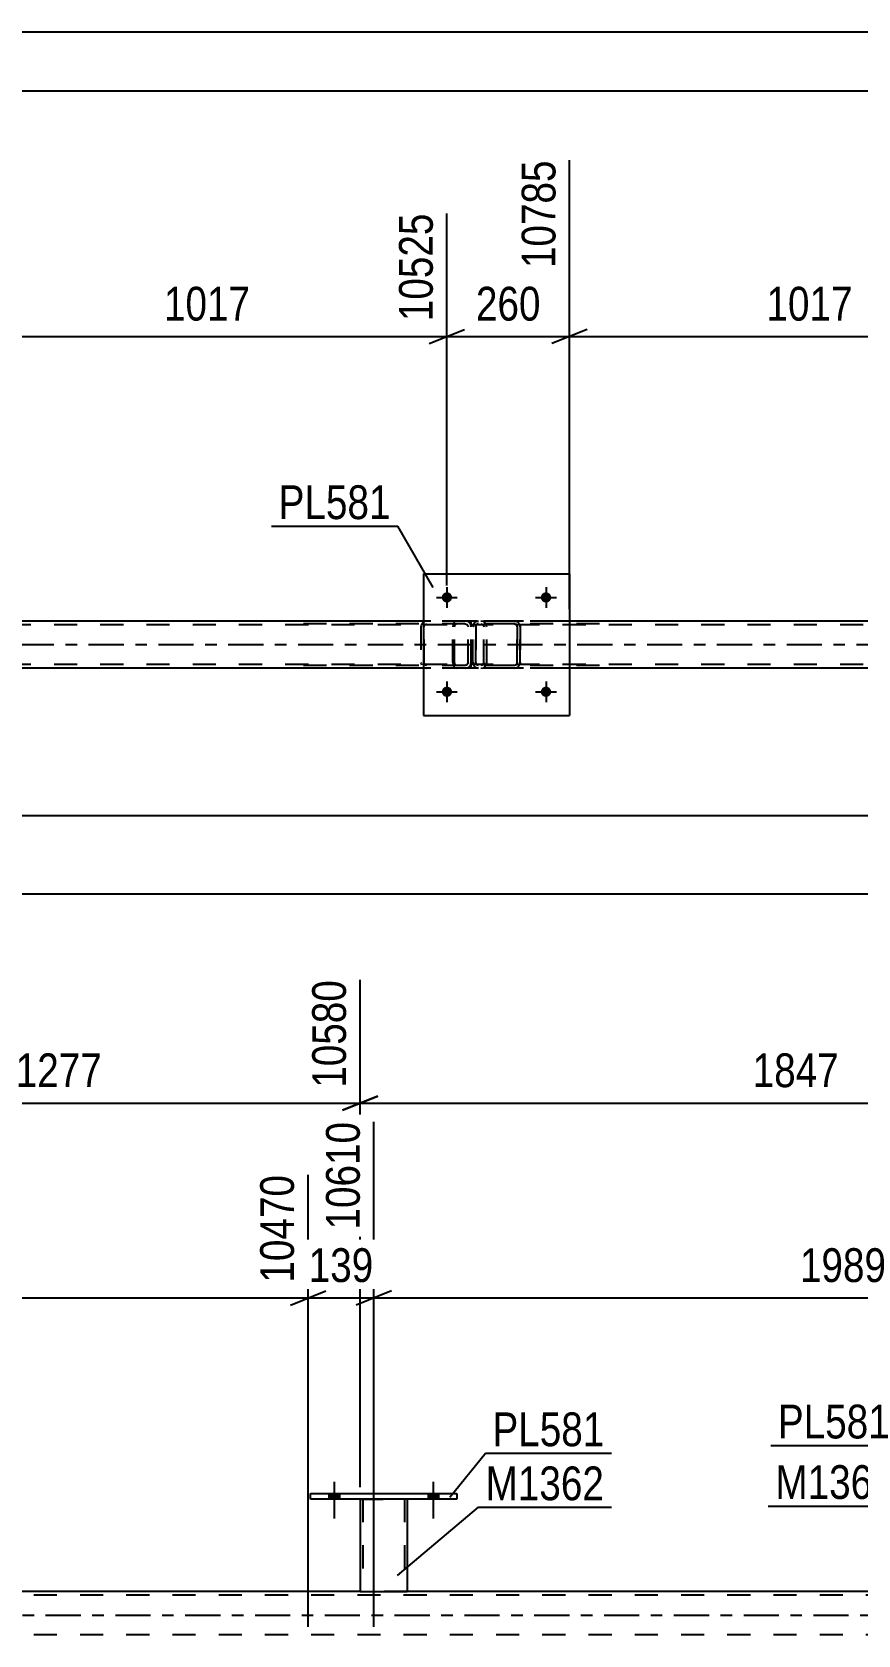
# Model space of a CAD drawing. Header units: millimetres. Extents: x 0 to 841, y 0 to 594.
# Drawn here: x 499 to 569, y 458.1 to 594 of the extents above; entities that cross this region are included whole.
import ezdxf

# ---------------------------------------------------------------- set-up
doc = ezdxf.new("R2010")
doc.units = ezdxf.units.MM
doc.linetypes.add('DXK_LINE_DOT2', pattern=[3.9198, 1.9599, -1.9599])
doc.linetypes.add('DXK_LINE_DOT3', pattern=[5.9187, 2.979, -0.9799, 0.9799, -0.9799])
doc.styles.add('Arial Narrow', font='ARIALN.TTF', dxfattribs={"height": 0.2})

# ---------------------------------------------------------------- blocks, each defined once
blk = doc.blocks.new('Unknown-318895283-1133')
at = {"color": 5, "linetype": 'Continuous'}
for p, q in [((841, 594), (0, 594)), ((836, 589), (5, 589))]:
    blk.add_line(p, q, dxfattribs=at)
blk = doc.blocks.new('Part-318895283-5303 - 5298')
at = {"color": 7, "linetype": 'DXK_LINE_DOT2'}
for p, q in [((534.67, 543.77), (534.65, 543.59)), ((534.65, 540.55), (534.65, 543.59)), ((534.73, 543.93), (534.67, 543.77)), ((534.82, 544.03), (534.73, 543.93)), ((534.78, 543.59), (534.8, 543.68)), ((534.78, 540.55), (534.78, 543.59)), ((534.8, 543.68), (534.82, 543.76)), ((534.92, 544.07), (534.82, 544.03)), ((534.82, 543.76), (534.87, 543.81)), ((534.87, 543.81), (534.92, 543.83)), ((547.08, 544.07), (534.92, 544.07)), ((547.08, 543.83), (534.92, 543.83)), ((536.2, 543.83), (536.2, 544.07)), ((537.2, 544.03), (537.01, 544.07)), ((537.01, 543.83), (537.11, 543.81)), ((537.11, 543.81), (537.19, 543.76)), ((537.19, 543.76), (537.24, 543.68)), ((537.24, 543.68), (537.26, 543.59)), ((537.26, 540.55), (537.26, 543.59)), ((537.51, 543.59), (537.48, 543.77)), ((537.51, 540.55), (537.51, 543.59)), ((534.65, 540.55), (534.67, 540.36)), ((534.67, 540.36), (534.73, 540.21)), ((534.73, 540.21), (534.82, 540.1)), ((534.8, 540.46), (534.78, 540.55)), ((534.82, 540.38), (534.8, 540.46)), ((534.87, 540.33), (534.82, 540.38)), ((534.82, 540.1), (534.92, 540.07)), ((534.92, 540.31), (534.87, 540.33)), ((547.08, 540.31), (534.92, 540.31)), ((547.08, 540.07), (534.92, 540.07)), ((536.2, 540.07), (536.2, 540.31)), ((537.11, 540.33), (537.01, 540.31)), ((537.01, 540.07), (537.2, 540.1)), ((537.19, 540.38), (537.11, 540.33)), ((537.24, 540.46), (537.19, 540.38)), ((537.26, 540.55), (537.24, 540.46)), ((537.48, 540.36), (537.51, 540.55))]:
    blk.add_line(p, q, dxfattribs=at)
for centre, start, end in [((537.03, 543.57), 23.8494, 68.8059), ((537.03, 540.56), 291.1941, 336.1506)]:
    blk.add_arc(centre, 0.492, start, end, dxfattribs=at)
blk = doc.blocks.new('Part-318895283-5306 - 5298')
at = {"color": 7, "linetype": 'DXK_LINE_DOT2'}
for p, q in [((535.69, 544.07), (520.7, 544.07)), ((535.69, 543.83), (520.7, 543.83)), ((531.96, 543.67), (531.94, 543.59)), ((531.94, 543.59), (531.94, 540.55)), ((531.98, 543.77), (531.96, 543.67)), ((532.2, 543.59), (532.21, 543.68)), ((532.2, 540.55), (532.2, 543.59)), ((532.21, 543.68), (532.27, 543.76)), ((532.45, 544.07), (532.25, 544.03)), ((532.27, 543.76), (532.35, 543.81)), ((532.35, 543.81), (532.45, 543.83)), ((535.88, 544.03), (535.69, 544.07)), ((535.69, 543.83), (535.78, 543.81)), ((535.78, 543.81), (535.87, 543.76)), ((535.87, 543.76), (535.92, 543.68)), ((535.92, 543.68), (535.94, 543.59)), ((535.94, 540.55), (535.94, 543.59)), ((536.2, 543.59), (536.16, 543.77)), ((536.2, 540.55), (536.2, 543.59)), ((535.69, 540.31), (520.7, 540.31)), ((535.69, 540.07), (520.7, 540.07)), ((531.94, 540.55), (531.96, 540.46)), ((531.96, 540.46), (531.98, 540.36)), ((532.21, 540.46), (532.2, 540.55)), ((532.27, 540.38), (532.21, 540.46)), ((532.25, 540.1), (532.45, 540.07)), ((532.35, 540.33), (532.27, 540.38)), ((532.45, 540.31), (532.35, 540.33)), ((535.78, 540.33), (535.69, 540.31)), ((535.69, 540.07), (535.88, 540.1)), ((535.87, 540.38), (535.78, 540.33)), ((535.92, 540.46), (535.87, 540.38)), ((535.94, 540.55), (535.92, 540.46)), ((536.16, 540.36), (536.2, 540.55))]:
    blk.add_line(p, q, dxfattribs=at)
for centre, start, end in [((532.43, 543.57), 110.7582, 155.68), ((535.71, 543.57), 24.32, 69.2418), ((535.71, 540.57), 290.7582, 335.68)]:
    blk.add_arc(centre, 0.496, start, end, dxfattribs=at)
blk = doc.blocks.new('Part-318895283-5328 - 5298')
at = {"color": 7, "linetype": 'DXK_LINE_DOT2'}
for p, q in [((536.34, 543.59), (536.38, 543.77)), ((536.38, 543.77), (536.34, 543.59)), ((536.34, 540.55), (536.34, 543.59)), ((536.34, 543.59), (536.34, 543.59)), ((536.34, 540.55), (536.34, 543.59)), ((536.58, 543.59), (536.6, 543.68)), ((536.6, 543.68), (536.58, 543.59)), ((536.58, 540.55), (536.58, 543.59)), ((536.58, 543.59), (536.58, 543.59)), ((536.58, 543.59), (536.58, 540.55)), ((536.6, 543.68), (536.65, 543.76)), ((536.65, 543.76), (536.6, 543.68)), ((536.64, 544.03), (536.82, 544.07)), ((536.82, 544.07), (536.64, 544.03)), ((536.65, 543.76), (536.73, 543.81)), ((536.73, 543.81), (536.65, 543.76)), ((536.82, 543.83), (536.73, 543.81)), ((539.86, 544.07), (536.82, 544.07)), ((539.86, 543.83), (536.82, 543.83)), ((539.86, 544.07), (540.05, 544.03)), ((540.05, 544.03), (539.86, 544.07)), ((539.86, 543.83), (539.95, 543.81)), ((539.95, 543.81), (540.03, 543.76)), ((540.03, 543.76), (539.95, 543.81)), ((540.03, 543.76), (540.08, 543.68)), ((540.08, 543.68), (540.03, 543.76)), ((540.08, 543.68), (540.1, 543.59)), ((540.1, 543.59), (540.08, 543.68)), ((540.1, 540.55), (540.1, 543.59)), ((540.1, 543.59), (540.1, 543.59)), ((540.1, 543.59), (540.1, 540.55)), ((540.31, 543.77), (540.34, 543.59)), ((540.34, 543.59), (540.31, 543.77)), ((540.34, 540.55), (540.34, 543.59)), ((540.34, 543.59), (540.34, 543.59)), ((540.34, 543.59), (540.34, 540.55)), ((536.34, 540.55), (536.34, 540.55)), ((536.38, 540.36), (536.34, 540.55)), ((536.34, 540.55), (536.38, 540.36)), ((536.58, 540.55), (536.58, 540.55)), ((536.6, 540.45), (536.58, 540.55)), ((536.58, 540.55), (536.6, 540.45)), ((536.65, 540.38), (536.6, 540.45)), ((536.6, 540.45), (536.65, 540.38)), ((536.82, 540.07), (536.64, 540.1)), ((536.64, 540.1), (536.82, 540.07)), ((536.73, 540.32), (536.65, 540.38)), ((536.65, 540.38), (536.73, 540.32)), ((536.82, 540.31), (536.73, 540.32)), ((539.86, 540.31), (536.82, 540.31)), ((539.86, 540.07), (536.82, 540.07)), ((539.95, 540.32), (539.86, 540.31)), ((540.05, 540.1), (539.86, 540.07)), ((539.86, 540.07), (540.05, 540.1)), ((540.03, 540.38), (539.95, 540.32)), ((539.95, 540.32), (540.03, 540.38)), ((540.08, 540.45), (540.03, 540.38)), ((540.03, 540.38), (540.08, 540.45)), ((540.1, 540.55), (540.08, 540.45)), ((540.08, 540.45), (540.1, 540.55)), ((540.1, 540.55), (540.1, 540.55)), ((540.34, 540.55), (540.31, 540.36)), ((540.31, 540.36), (540.34, 540.55)), ((540.34, 540.55), (540.34, 540.55))]:
    blk.add_line(p, q, dxfattribs=at)
at = {"color": 7, "linetype": 'DXK_LINE_DOT3'}
blk.add_line((538.34, 542.07), (538.34, 542.07), dxfattribs=at)
at = {"color": 7, "linetype": 'DXK_LINE_DOT2'}
for centre, start, end in [((536.82, 543.59), 112.5, 157.5), ((536.82, 543.59), 112.5, 157.5), ((539.86, 543.59), 22.5, 67.5), ((539.86, 543.59), 22.5, 67.5), ((536.82, 540.55), 202.5, 247.5), ((536.82, 540.55), 202.5, 247.5), ((539.86, 540.55), 292.5, 337.5), ((539.86, 540.55), 292.5, 337.5)]:
    blk.add_arc(centre, 0.48, start, end, dxfattribs=at)
blk = doc.blocks.new('Part-318895283-5401 - 5298')
at = {"color": 2, "linetype": 'Continuous'}
for p, q in [((532.14, 548.07), (532.14, 536.07)), ((532.14, 548.07), (544.54, 548.07)), ((544.54, 548.07), (544.54, 536.07)), ((532.14, 536.07), (544.54, 536.07))]:
    blk.add_line(p, q, dxfattribs=at)
blk = doc.blocks.new('Bolt-318895283-5469 - 5298')
at = {"linetype": 'Continuous'}
for points in [[(534.58, 546.07, -1), (533.7, 546.07, -1)], [(542.98, 546.07, -1), (542.1, 546.07, -1)]]:
    blk.add_hatch(color=1, dxfattribs=at).paths.add_polyline_path(points)
at = {"color": 1, "linetype": 'Continuous'}
for p, q in [((534.14, 546.95), (534.14, 545.19)), ((542.54, 546.95), (542.54, 545.19)), ((533.26, 546.07), (535.02, 546.07)), ((541.66, 546.07), (543.42, 546.07))]:
    blk.add_line(p, q, dxfattribs=at)
blk = doc.blocks.new('Bolt-318895283-5470 - 5298')
at = {"linetype": 'Continuous'}
for points in [[(534.58, 538.07, -1), (533.7, 538.07, -1)], [(542.98, 538.07, -1), (542.1, 538.07, -1)]]:
    blk.add_hatch(color=1, dxfattribs=at).paths.add_polyline_path(points)
at = {"color": 1, "linetype": 'Continuous'}
for p, q in [((534.14, 538.95), (534.14, 537.19)), ((542.54, 538.95), (542.54, 537.19)), ((533.26, 538.07), (535.02, 538.07)), ((541.66, 538.07), (543.42, 538.07))]:
    blk.add_line(p, q, dxfattribs=at)
blk = doc.blocks.new('Part-318895283-5517 - 5298')
at = {"color": 7, "linetype": 'DXK_LINE_DOT2'}
for p, q in [((714.46, 543.75), (113.13, 543.75)), ((544.54, 544.07), (532.14, 544.07)), ((714.46, 540.39), (113.13, 540.39)), ((544.54, 540.07), (532.14, 540.07))]:
    blk.add_line(p, q, dxfattribs=at)
at = {"color": 2, "linetype": 'Continuous'}
for p, q in [((532.14, 544.07), (493.46, 544.07)), ((583.22, 544.07), (544.54, 544.07)), ((532.14, 540.07), (493.46, 540.07)), ((583.22, 540.07), (544.54, 540.07))]:
    blk.add_line(p, q, dxfattribs=at)
at = {"color": 7, "linetype": 'DXK_LINE_DOT3'}
blk.add_line((113.13, 542.07), (714.46, 542.07), dxfattribs=at)
blk = doc.blocks.new('Part-318895283-3633 - 3524')
at = {"color": 7, "linetype": 'DXK_LINE_DOT2'}
for p, q in [((704.9, 461.47), (103.56, 461.47)), ((530.78, 461.79), (526.78, 461.79)), ((704.9, 458.11), (103.56, 458.11))]:
    blk.add_line(p, q, dxfattribs=at)
at = {"color": 2, "linetype": 'Continuous'}
for p, q in [((526.78, 461.79), (479.7, 461.79)), ((577.86, 461.79), (530.78, 461.79))]:
    blk.add_line(p, q, dxfattribs=at)
at = {"color": 7, "linetype": 'DXK_LINE_DOT3'}
blk.add_line((103.56, 459.79), (704.9, 459.79), dxfattribs=at)
blk = doc.blocks.new('Bolt-318895283-3830 - 3524')
at = {"linetype": 'Continuous'}
for points in [[(524.14, 469.62), (525.02, 469.62), (525.02, 470.1), (524.14, 470.1)], [(532.54, 469.62), (533.42, 469.62), (533.42, 470.1), (532.54, 470.1)]]:
    blk.add_hatch(color=1, dxfattribs=at).paths.add_polyline_path(points)
at = {"color": 1, "linetype": 'Continuous'}
for p, q in [((524.58, 471.1), (524.58, 467.98)), ((532.98, 471.1), (532.98, 467.98)), ((524.14, 470.1), (524.14, 469.62)), ((525.02, 470.1), (525.02, 469.62)), ((532.54, 470.1), (532.54, 469.62)), ((533.42, 470.1), (533.42, 469.62))]:
    blk.add_line(p, q, dxfattribs=at)
blk = doc.blocks.new('Bolt-318895283-3831 - 3524')
at = {"linetype": 'Continuous'}
for points in [[(524.14, 469.62), (525.02, 469.62), (525.02, 470.1), (524.14, 470.1)], [(532.54, 469.62), (533.42, 469.62), (533.42, 470.1), (532.54, 470.1)]]:
    blk.add_hatch(color=1, dxfattribs=at).paths.add_polyline_path(points)
at = {"color": 1, "linetype": 'Continuous'}
for p, q in [((524.58, 471.1), (524.58, 467.98)), ((532.98, 471.1), (532.98, 467.98)), ((524.14, 470.1), (524.14, 469.62)), ((525.02, 470.1), (525.02, 469.62)), ((532.54, 470.1), (532.54, 469.62)), ((533.42, 470.1), (533.42, 469.62))]:
    blk.add_line(p, q, dxfattribs=at)
blk = doc.blocks.new('Part-318895283-3920 - 3524')
at = {"color": 7, "linetype": 'DXK_LINE_DOT2'}
for p, q in [((526.78, 469.63), (530.78, 469.63)), ((526.78, 469.62), (526.78, 469.63)), ((526.78, 469.63), (526.78, 469.62)), ((527.02, 469.63), (527.02, 461.79)), ((530.54, 469.63), (530.54, 461.79)), ((530.78, 469.63), (530.78, 469.62)), ((530.78, 469.62), (530.78, 469.63)), ((530.48, 461.79), (530.52, 461.79)), ((530.48, 461.79), (530.52, 461.79)), ((530.52, 461.79), (530.54, 461.79)), ((530.52, 461.79), (530.54, 461.79))]:
    blk.add_line(p, q, dxfattribs=at)
at = {"color": 2, "linetype": 'Continuous'}
for p, q in [((526.78, 469.62), (526.78, 461.79)), ((530.78, 469.62), (530.78, 461.79)), ((526.78, 461.79), (530.78, 461.79))]:
    blk.add_line(p, q, dxfattribs=at)
blk = doc.blocks.new('Part-318895283-3925 - 3524')
at = {"color": 2, "linetype": 'Continuous'}
for p, q in [((522.58, 470.1), (534.98, 470.1)), ((522.58, 469.62), (522.58, 470.1)), ((534.98, 469.62), (522.58, 469.62)), ((534.98, 470.1), (534.98, 469.62))]:
    blk.add_line(p, q, dxfattribs=at)
blk = doc.blocks.new('StraightDimension-318895283-5635 - 5298')
at = {"color": 7, "linetype": 'Continuous'}
blk.add_line((112.49, 520.95), (752.22, 520.95), dxfattribs=at)
blk = doc.blocks.new('StraightDimension-318895283-5827 - 5298')
at = {"color": 7, "linetype": 'Continuous'}
for p, q in [((544.54, 545.07), (544.54, 583.13)), ((585.22, 547.07), (585.22, 578.63)), ((546.04, 568.79), (543.04, 567.59)), ((544.54, 568.19), (585.22, 568.19)), ((583.72, 567.59), (586.72, 568.79))]:
    blk.add_line(p, q, dxfattribs=at)
at = {"color": 0}
blk.add_wipeout([(569.14, 568.94), (569.14, 573.14), (560.63, 573.14), (560.63, 568.94)], dxfattribs=at)
at = {"color": 3, "style": 'Arial Narrow'}
blk.add_text('1017', height=2.863, dxfattribs=at).set_placement((561.23, 569.54))
at = {"color": 0, "linetype": 'Continuous'}
blk.add_wipeout([(584.62, 579.23), (580.42, 579.23), (580.42, 568.89), (584.62, 568.89)], dxfattribs=at)
at = {"color": 3, "linetype": 'Continuous', "style": 'Arial Narrow'}
blk.add_text('11802', height=2.863, rotation=90.0002, dxfattribs=at).set_placement((584.02, 569.49))
blk = doc.blocks.new('StraightDimension-318895283-5847 - 5298')
at = {"color": 7, "linetype": 'Continuous'}
for p, q in [((544.54, 545.07), (544.54, 583.13)), ((534.14, 547.07), (534.14, 578.63)), ((532.64, 567.59), (535.64, 568.79)), ((534.14, 568.19), (544.54, 568.19)), ((546.04, 568.79), (543.04, 567.59))]:
    blk.add_line(p, q, dxfattribs=at)
at = {"color": 0}
blk.add_wipeout([(542.68, 568.94), (542.68, 573.14), (536, 573.14), (536, 568.94)], dxfattribs=at)
at = {"color": 3, "style": 'Arial Narrow'}
blk.add_text('260', height=2.863, dxfattribs=at).set_placement((536.6, 569.54))
at = {"color": 0, "linetype": 'Continuous'}
blk.add_wipeout([(543.94, 583.73), (539.74, 583.73), (539.74, 573.39), (543.94, 573.39)], dxfattribs=at)
at = {"color": 3, "linetype": 'Continuous', "style": 'Arial Narrow'}
blk.add_text('10785', height=2.863, rotation=90.0002, dxfattribs=at).set_placement((543.34, 573.99))
blk = doc.blocks.new('StraightDimension-318895283-5867 - 5298')
at = {"color": 7, "linetype": 'Continuous'}
for p, q in [((493.46, 545.07), (493.46, 581.3)), ((534.14, 547.07), (534.14, 578.63)), ((494.96, 568.79), (491.96, 567.59)), ((493.46, 568.19), (534.14, 568.19)), ((532.64, 567.59), (535.64, 568.79))]:
    blk.add_line(p, q, dxfattribs=at)
at = {"color": 0}
blk.add_wipeout([(518.06, 568.94), (518.06, 573.14), (509.55, 573.14), (509.55, 568.94)], dxfattribs=at)
at = {"color": 3, "style": 'Arial Narrow'}
blk.add_text('1017', height=2.863, dxfattribs=at).set_placement((510.15, 569.54))
at = {"color": 0, "linetype": 'Continuous'}
blk.add_wipeout([(533.54, 579.23), (529.34, 579.23), (529.34, 568.89), (533.54, 568.89)], dxfattribs=at)
at = {"color": 3, "linetype": 'Continuous', "style": 'Arial Narrow'}
blk.add_text('10525', height=2.863, rotation=90.0002, dxfattribs=at).set_placement((532.94, 569.49))
blk = doc.blocks.new('StraightDimension-318895283-6279 - 5298')
at = {"color": 7, "linetype": 'Continuous'}
blk.add_line((113.13, 527.59), (751.58, 527.59), dxfattribs=at)
blk = doc.blocks.new('StraightDimension-318895283-11024 - 3524')
at = {"color": 7, "linetype": 'Continuous'}
for p, q in [((442.81, 458.79), (442.81, 499.79)), ((522.37, 458.79), (522.37, 497.12)), ((444.31, 487.28), (441.31, 486.08)), ((442.81, 486.68), (522.37, 486.68)), ((520.87, 486.08), (523.87, 487.28))]:
    blk.add_line(p, q, dxfattribs=at)
at = {"color": 0}
blk.add_wipeout([(486.85, 487.43), (486.85, 491.63), (478.34, 491.63), (478.34, 487.43)], dxfattribs=at)
at = {"color": 3, "style": 'Arial Narrow'}
blk.add_text('1989', height=2.863, dxfattribs=at).set_placement((478.94, 488.03))
at = {"color": 0, "linetype": 'Continuous'}
blk.add_wipeout([(521.77, 497.72), (517.57, 497.72), (517.57, 487.38), (521.77, 487.38)], dxfattribs=at)
at = {"color": 3, "linetype": 'Continuous', "style": 'Arial Narrow'}
blk.add_text('10470', height=2.863, rotation=90.0002, dxfattribs=at).set_placement((521.17, 487.98))
blk = doc.blocks.new('StraightDimension-318895283-4927 - 3524')
at = {"color": 7, "linetype": 'Continuous'}
for p, q in [((526.78, 470.63), (526.78, 513.64)), ((600.65, 470.64), (600.65, 513.64)), ((528.28, 503.8), (525.28, 502.6)), ((526.78, 503.2), (600.65, 503.2)), ((599.15, 502.6), (602.15, 503.8))]:
    blk.add_line(p, q, dxfattribs=at)
at = {"color": 0}
blk.add_wipeout([(567.97, 503.95), (567.97, 508.15), (559.46, 508.15), (559.46, 503.95)], dxfattribs=at)
at = {"color": 3, "style": 'Arial Narrow'}
blk.add_text('1847', height=2.863, dxfattribs=at).set_placement((560.06, 504.55))
at = {"color": 0, "linetype": 'Continuous'}
blk.add_wipeout([(600.05, 514.24), (595.85, 514.24), (595.85, 503.9), (600.05, 503.9)], dxfattribs=at)
at = {"color": 3, "linetype": 'Continuous', "style": 'Arial Narrow'}
blk.add_text('12427', height=2.863, rotation=90.0002, dxfattribs=at).set_placement((599.45, 504.5))
blk = doc.blocks.new('StraightDimension-318895283-4917 - 3524')
at = {"color": 7, "linetype": 'Continuous'}
for p, q in [((526.78, 470.63), (526.78, 513.64)), ((475.7, 470.63), (475.7, 511.82)), ((477.2, 503.8), (474.2, 502.6)), ((475.7, 503.2), (526.78, 503.2)), ((525.28, 502.6), (528.28, 503.8))]:
    blk.add_line(p, q, dxfattribs=at)
at = {"color": 0}
blk.add_wipeout([(505.49, 503.95), (505.49, 508.15), (496.98, 508.15), (496.98, 503.95)], dxfattribs=at)
at = {"color": 3, "style": 'Arial Narrow'}
blk.add_text('1277', height=2.863, dxfattribs=at).set_placement((497.58, 504.55))
at = {"color": 0, "linetype": 'Continuous'}
blk.add_wipeout([(526.18, 514.24), (521.98, 514.24), (521.98, 503.9), (526.18, 503.9)], dxfattribs=at)
at = {"color": 3, "linetype": 'Continuous', "style": 'Arial Narrow'}
blk.add_text('10580', height=2.863, rotation=90.0002, dxfattribs=at).set_placement((525.58, 504.5))
blk = doc.blocks.new('StraightDimension-318895283-11022 - 3524')
at = {"color": 7, "linetype": 'Continuous'}
for p, q in [((527.95, 458.79), (527.95, 501.62)), ((607.51, 458.79), (607.51, 497.12)), ((529.45, 487.28), (526.45, 486.08)), ((527.95, 486.68), (607.51, 486.68)), ((606.01, 486.08), (609.01, 487.28))]:
    blk.add_line(p, q, dxfattribs=at)
at = {"color": 0}
blk.add_wipeout([(571.98, 487.43), (571.98, 491.63), (563.47, 491.63), (563.47, 487.43)], dxfattribs=at)
at = {"color": 3, "style": 'Arial Narrow'}
blk.add_text('1989', height=2.863, dxfattribs=at).set_placement((564.07, 488.03))
at = {"color": 0, "linetype": 'Continuous'}
blk.add_wipeout([(606.91, 497.72), (602.71, 497.72), (602.71, 487.38), (606.91, 487.38)], dxfattribs=at)
at = {"color": 3, "linetype": 'Continuous', "style": 'Arial Narrow'}
blk.add_text('12599', height=2.863, rotation=90.0002, dxfattribs=at).set_placement((606.31, 487.98))
blk = doc.blocks.new('StraightDimension-318895283-11023 - 3524')
at = {"color": 7, "linetype": 'Continuous'}
for p, q in [((527.95, 458.79), (527.95, 501.62)), ((522.37, 458.79), (522.37, 497.12)), ((520.87, 486.08), (523.87, 487.28)), ((522.37, 486.68), (527.95, 486.68)), ((529.45, 487.28), (526.45, 486.08))]:
    blk.add_line(p, q, dxfattribs=at)
at = {"color": 0}
blk.add_wipeout([(528.5, 487.43), (528.5, 491.63), (521.82, 491.63), (521.82, 487.43)], dxfattribs=at)
at = {"color": 3, "style": 'Arial Narrow'}
blk.add_text('139', height=2.863, dxfattribs=at).set_placement((522.42, 488.03))
at = {"color": 0, "linetype": 'Continuous'}
blk.add_wipeout([(527.35, 502.22), (523.15, 502.22), (523.15, 491.88), (527.35, 491.88)], dxfattribs=at)
at = {"color": 3, "linetype": 'Continuous', "style": 'Arial Narrow'}
blk.add_text('10610', height=2.863, rotation=90.0002, dxfattribs=at).set_placement((526.75, 492.48))
blk = doc.blocks.new('Mark-318895283-5397 - 5298')
at = {"color": 0}
blk.add_wipeout([(529.37, 552.71), (529.37, 555.71), (519.87, 555.71), (519.87, 552.71)], dxfattribs=at)
blk.add_wipeout([(529.37, 552.71), (529.37, 555.71), (519.87, 555.71), (519.87, 552.71)], dxfattribs=at)
at = {"color": 30, "linetype": 'Continuous'}
for p in [(519.27, 552.11), (532.97, 546.92)]:
    blk.add_line(p, (529.97, 552.11), dxfattribs=at)
at = {"color": 3, "style": 'Arial Narrow'}
blk.add_text('PL581', height=2.863, dxfattribs=at).set_placement((519.87, 552.71))
blk = doc.blocks.new('Mark-318895283-3553 - 3524')
at = {"color": 0}
blk.add_wipeout([(571.71, 474.77), (571.71, 477.77), (562.2, 477.77), (562.2, 474.77)], dxfattribs=at)
blk.add_wipeout([(571.71, 474.77), (571.71, 477.77), (562.2, 477.77), (562.2, 474.77)], dxfattribs=at)
at = {"color": 30, "linetype": 'Continuous'}
for p in [(561.6, 474.17), (574.85, 469.84)]:
    blk.add_line(p, (572.31, 474.17), dxfattribs=at)
at = {"color": 3, "style": 'Arial Narrow'}
blk.add_text('PL581', height=2.863, dxfattribs=at).set_placement((562.2, 474.77))
blk = doc.blocks.new('Mark-318895283-3568 - 3524')
at = {"color": 0}
blk.add_wipeout([(572.04, 469.64), (572.04, 472.64), (561.99, 472.64), (561.99, 469.64)], dxfattribs=at)
blk.add_wipeout([(572.04, 469.64), (572.04, 472.64), (561.99, 472.64), (561.99, 469.64)], dxfattribs=at)
at = {"color": 30, "linetype": 'Continuous'}
for p in [(561.39, 469.04), (579.41, 464)]:
    blk.add_line(p, (572.64, 469.04), dxfattribs=at)
at = {"color": 3, "style": 'Arial Narrow'}
blk.add_text('M1362', height=2.863, dxfattribs=at).set_placement((561.99, 469.64))
blk = doc.blocks.new('Mark-318895283-3916 - 3524')
at = {"color": 0}
blk.add_wipeout([(547.48, 469.53), (547.48, 472.53), (537.42, 472.53), (537.42, 469.53)], dxfattribs=at)
blk.add_wipeout([(547.48, 469.53), (547.48, 472.53), (537.42, 472.53), (537.42, 469.53)], dxfattribs=at)
at = {"color": 30, "linetype": 'Continuous'}
for p, q in [((529.94, 463.16), (536.82, 468.93)), ((536.82, 468.93), (548.08, 468.93))]:
    blk.add_line(p, q, dxfattribs=at)
at = {"color": 3, "style": 'Arial Narrow'}
blk.add_text('M1362', height=2.863, dxfattribs=at).set_placement((537.42, 469.53))
blk = doc.blocks.new('Mark-318895283-3921 - 3524')
at = {"color": 0}
blk.add_wipeout([(547.5, 474.11), (547.5, 477.11), (538, 477.11), (538, 474.11)], dxfattribs=at)
blk.add_wipeout([(547.5, 474.11), (547.5, 477.11), (538, 477.11), (538, 474.11)], dxfattribs=at)
at = {"color": 30, "linetype": 'Continuous'}
for p, q in [((534.4, 469.79), (537.4, 473.51)), ((537.4, 473.51), (548.1, 473.51))]:
    blk.add_line(p, q, dxfattribs=at)
at = {"color": 3, "style": 'Arial Narrow'}
blk.add_text('PL581', height=2.863, dxfattribs=at).set_placement((538, 474.11))

msp = doc.modelspace()

# ---------------------------------------------------------------- block references
for name in ['Unknown-318895283-1133', 'Part-318895283-5401 - 5298', 'Bolt-318895283-5469 - 5298', 'Part-318895283-5517 - 5298', 'Part-318895283-5306 - 5298', 'Part-318895283-5303 - 5298', 'Part-318895283-5328 - 5298', 'Bolt-318895283-5470 - 5298', 'Bolt-318895283-3830 - 3524', 'Bolt-318895283-3831 - 3524', 'Part-318895283-3925 - 3524', 'Part-318895283-3920 - 3524', 'Part-318895283-3633 - 3524']:
    msp.add_blockref(name, (0, 0))

# ---------------------------------------------------------------- next in the draw order: block references
for name in ['StraightDimension-318895283-5827 - 5298', 'StraightDimension-318895283-5635 - 5298', 'StraightDimension-318895283-4927 - 3524', 'StraightDimension-318895283-11024 - 3524']:
    msp.add_blockref(name, (0, 0))

# ---------------------------------------------------------------- next in the draw order: block references
for name in ['StraightDimension-318895283-5847 - 5298', 'StraightDimension-318895283-6279 - 5298', 'StraightDimension-318895283-4917 - 3524']:
    msp.add_blockref(name, (0, 0))

# ---------------------------------------------------------------- next in the draw order: block references
for name in ['StraightDimension-318895283-5867 - 5298', 'StraightDimension-318895283-11022 - 3524']:
    msp.add_blockref(name, (0, 0))

# ---------------------------------------------------------------- next in the draw order: block references
for name in ['Mark-318895283-5397 - 5298', 'StraightDimension-318895283-11023 - 3524', 'Mark-318895283-3553 - 3524']:
    msp.add_blockref(name, (0, 0))

# ---------------------------------------------------------------- next in the draw order: block references
for name in ['Mark-318895283-3916 - 3524', 'Mark-318895283-3568 - 3524']:
    msp.add_blockref(name, (0, 0))

# ---------------------------------------------------------------- next in the draw order: block references
msp.add_blockref('Mark-318895283-3921 - 3524', (0, 0))

doc.saveas('drawing.dxf')
